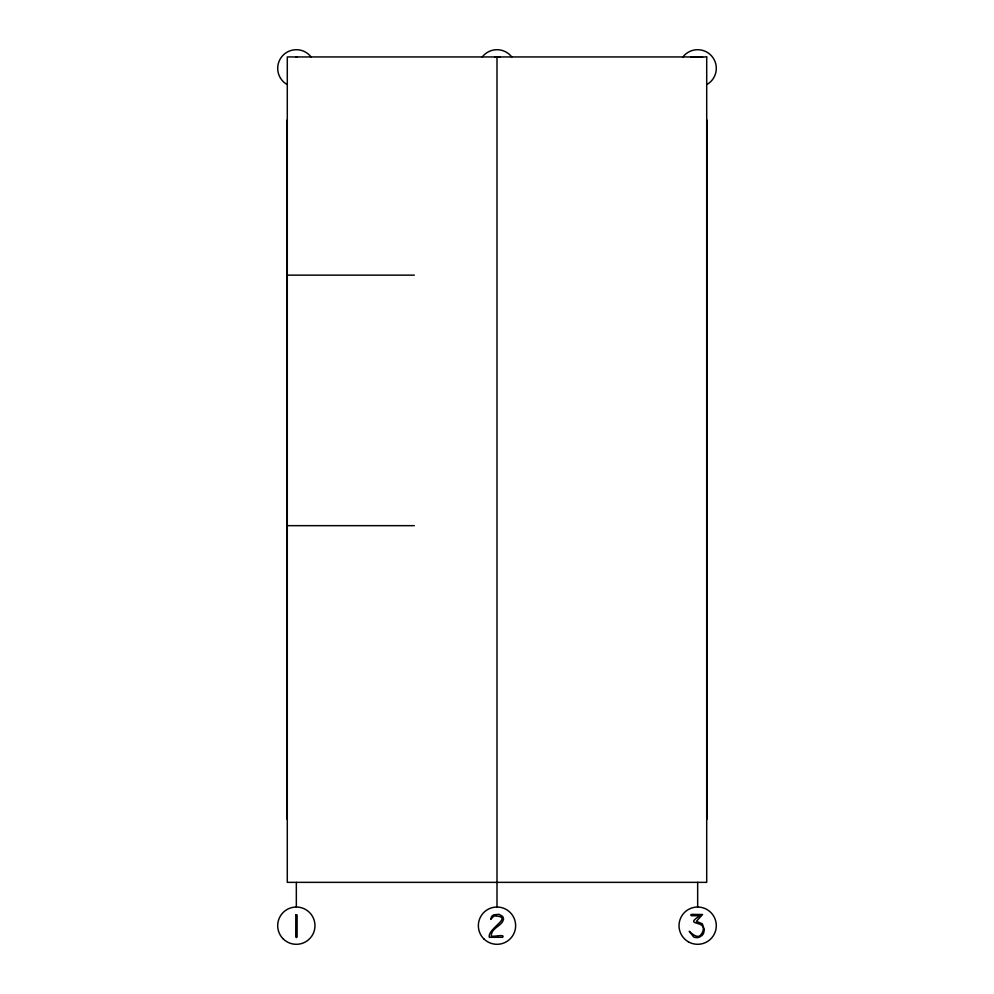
<?xml version="1.0" encoding="UTF-8"?>
<svg xmlns="http://www.w3.org/2000/svg" width="994" height="994" viewBox="0 0 994 994"><rect width="100%" height="100%" fill="white"/><g stroke="black" fill="none" stroke-linecap="round" stroke-linejoin="round"><path stroke-width="1.49" d="M296.05 57.118L296.808 57.118M691.029 57.118L702.572 57.192M495.024 57.118L499.907 57.23M287.291 275.139L414.336 275.139M287.291 525.664L414.336 525.664M706.982 120.137L706.982 819.155M697.664 882.337L697.664 907.025M497 56.944L497 907.025M296.336 882.361L296.336 907.025M287.017 120.137L287.017 819.155M682.878 56.993A18.637 18.637 0 0 1 711.679 56.049A18.637 18.637 0 0 1 706.982 84.478M482.214 56.993A18.637 18.637 0 0 1 511.786 56.993M287.017 84.478A18.637 18.637 0 0 1 282.321 56.049A18.637 18.637 0 0 1 311.122 56.993M704.274 929.489L703.69 932.919A7.082 7.082 0 0 1 701.938 935.528L699.366 937.168A6.871 6.871 0 0 1 696.583 937.64A8.238 8.238 0 0 1 693.613 936.944C682.12 921.947 696.235 942.349 700.994 934.497A6.163 6.163 0 0 0 702.435 932.297C708.399 918.841 681.959 927.004 700.111 915.722L691.402 915.722L690.718 915.039L691.402 914.368L702.572 914.517L696.359 921.388L702.298 923.737L704.274 929.489M503.473 919.313C502.007 926.371 491.297 927.539 491.272 935.95C491.993 937.392 505.859 933.515 502.604 937.305L489.309 937.305C487.259 928.284 514.817 916.63 494.565 915.946A4.187 4.187 0 0 0 492.949 917.015L490.75 919.338L491.595 916.58A6.126 6.126 0 0 1 494.018 914.766L499.112 914.331L502.479 916.331A4.597 4.597 0 0 1 503.411 918.481L503.473 919.313M295.827 914.666L295.752 936.907L296.423 937.578L297.107 936.907L297.107 915.039L295.827 914.666M706.709 56.944L287.291 56.944L287.291 882.349L706.709 882.349L706.709 56.944M688.345 941.803A18.637 18.637 0 0 0 716.301 925.662A18.637 18.637 0 0 0 688.345 909.522A18.637 18.637 0 0 0 688.345 941.803M483.817 938.845A18.637 18.637 0 0 0 515.004 930.483A18.637 18.637 0 0 0 492.179 907.659A18.637 18.637 0 0 0 483.817 938.845M283.153 938.845A18.637 18.637 0 0 0 314.34 930.483A18.637 18.637 0 0 0 291.515 907.659A18.637 18.637 0 0 0 283.153 938.845"/></g></svg>
